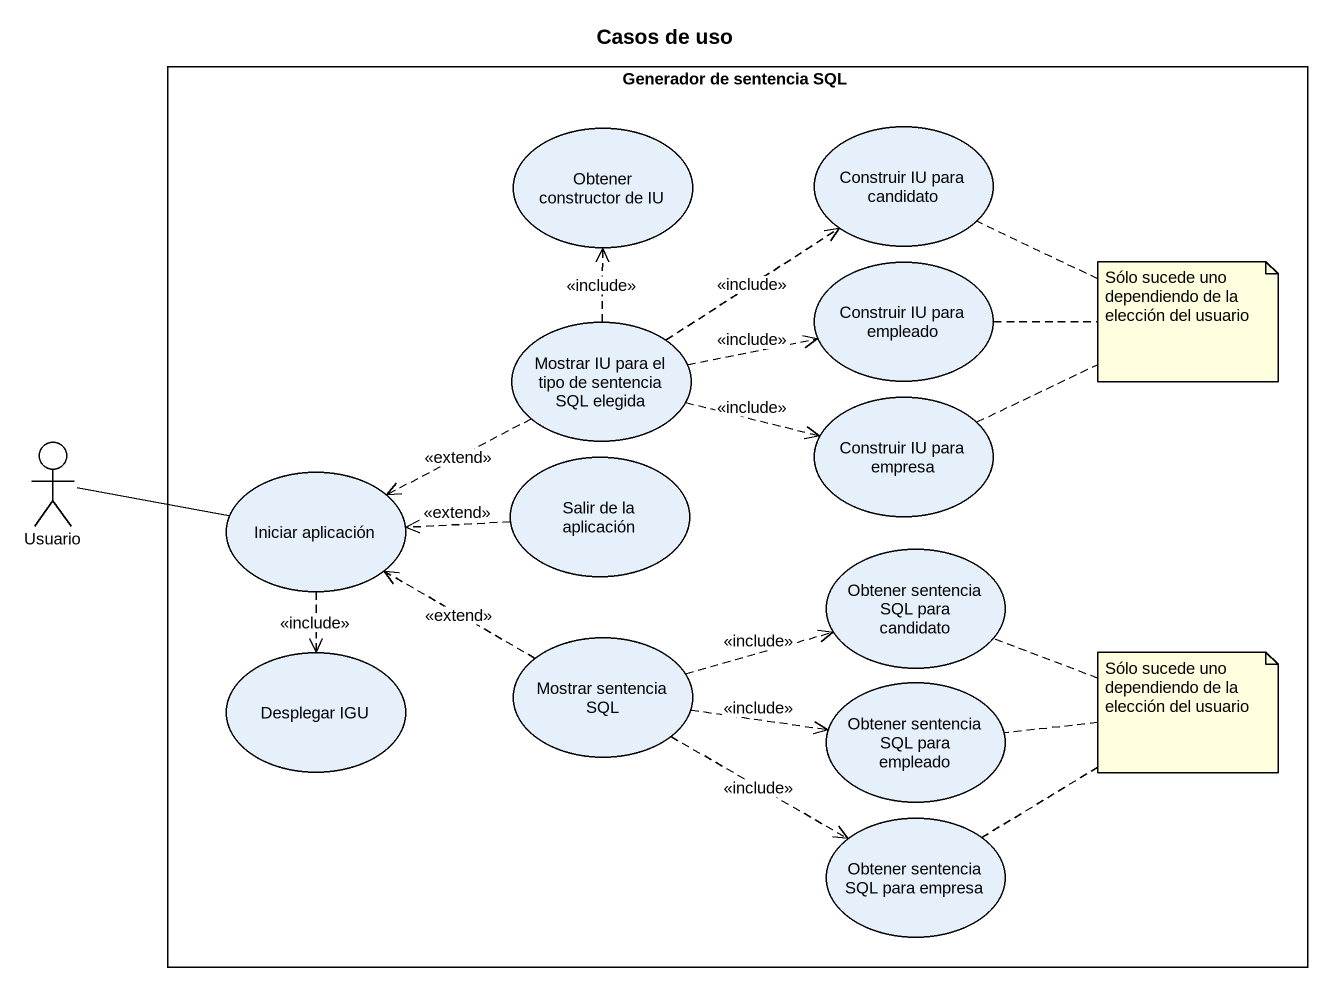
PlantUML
@startuml
title Casos de uso
rectangle "Generador de sentencia SQL" as Generador_de_sentencia_SQL {
  usecase "Obtener constructor de IU" as Obtener_constructor_de_IU
  usecase "Construir IU para candidato" as Construir_IU_para_candidato
  usecase "Construir IU para empleado" as Construir_IU_para_empleado
  usecase "Mostrar IU para el tipo de sentencia SQL elegida" as Mostrar_IU_para_el_tipo_de
  usecase "Construir IU para empresa" as Construir_IU_para_empresa
  usecase "Iniciar aplicación" as Iniciar_aplicación
  usecase "Salir de la aplicación" as Salir_de_la_aplicación
  usecase "Obtener sentencia SQL para candidato" as Obtener_sentencia_SQL_para
  usecase "Desplegar IGU" as Desplegar_IGU
  usecase "Mostrar sentencia SQL" as Mostrar_sentencia_SQL
  usecase "Obtener sentencia SQL para empleado" as Obtener_sentencia_SQL_para_2
  usecase "Obtener sentencia SQL para empresa" as Obtener_sentencia_SQL_para_3
}
actor Usuario
Mostrar_IU_para_el_tipo_de .up.> Obtener_constructor_de_IU : <<include>>
Mostrar_IU_para_el_tipo_de .up.> Construir_IU_para_candidato : <<include>>
Mostrar_IU_para_el_tipo_de .right.> Construir_IU_para_empleado : <<include>>
Mostrar_IU_para_el_tipo_de .right.> Construir_IU_para_empresa : <<include>>
Mostrar_IU_para_el_tipo_de .left.> Iniciar_aplicación : <<extend>>
Usuario -right- Iniciar_aplicación
Iniciar_aplicación ..> Desplegar_IGU : <<include>>
Salir_de_la_aplicación .left.> Iniciar_aplicación : <<extend>>
Mostrar_sentencia_SQL .left.> Iniciar_aplicación : <<extend>>
Mostrar_sentencia_SQL .right.> Obtener_sentencia_SQL_para : <<include>>
Mostrar_sentencia_SQL .right.> Obtener_sentencia_SQL_para_2 : <<include>>
Mostrar_sentencia_SQL .right.> Obtener_sentencia_SQL_para_3 : <<include>>
note as N1
  Sólo sucede uno dependiendo de la elección del usuario
end note
N1 .. Construir_IU_para_candidato
N1 .. Construir_IU_para_empleado
N1 .. Construir_IU_para_empresa
note as N2
  Sólo sucede uno dependiendo de la elección del usuario
end note
N2 .. Obtener_sentencia_SQL_para
N2 .. Obtener_sentencia_SQL_para_2
N2 .. Obtener_sentencia_SQL_para_3
@enduml
